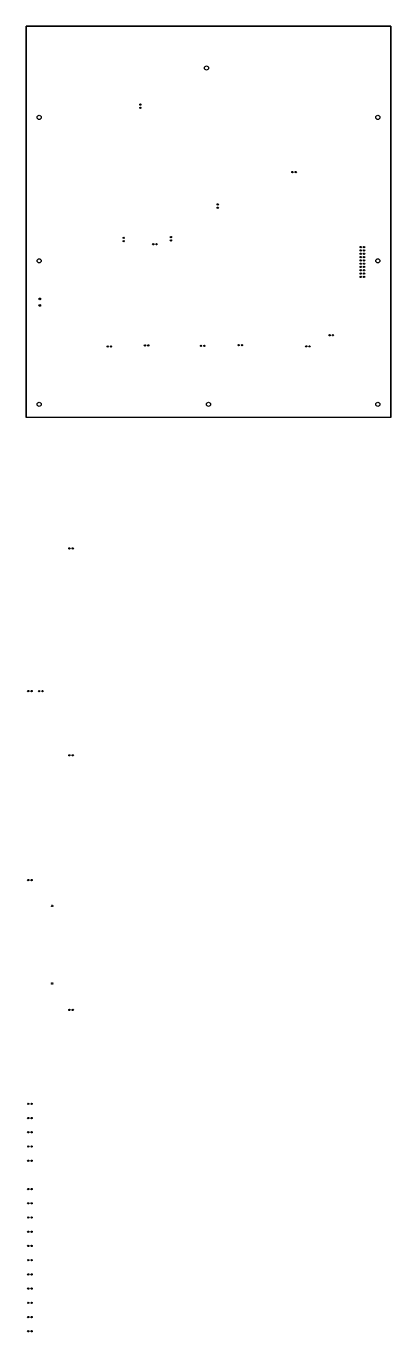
# Model space of a CAD drawing. Header units: millimetres. Extents: x 0 to 280, y -701 to 300.
import ezdxf

# ---------------------------------------------------------------- set-up
doc = ezdxf.new("R2010")
doc.units = ezdxf.units.MM
doc.layers.add('Edge.Cuts', color=254, linetype='CONTINUOUS', true_color=0xd0d2cd)

msp = doc.modelspace()

# ---------------------------------------------------------------- linework, layer by layer
at = {"layer": 'Edge.Cuts', "linetype": 'CONTINUOUS'}
for p, q in [((-0.025, 300), (-0.023097, 300.009567)), ((-0.025, 0), (-0.025, 300)), ((-0.023097, 300.009567), (-0.009567, 300.023097)), ((-0.009567, 300.023097), (0, 300.025)), ((0, 300.025), (280, 300.025)), ((0.025, 299.975), (0.025, 0.025)), ((279.975, 299.975), (0.025, 299.975)), ((279.975, 0.025), (279.975, 299.975)), ((280, 300.025), (280.009567, 300.023097)), ((280.009567, 300.023097), (280.023097, 300.009567)), ((280.023097, 300.009567), (280.025, 300)), ((280.025, 300), (280.025, 0)), ((-0.023097, -0.009567), (-0.025, 0)), ((0.025, 0.025), (279.975, 0.025)), ((280.025, 0), (280.023097, -0.009567)), ((-0.009567, -0.023097), (-0.023097, -0.009567)), ((0, -0.025), (-0.009567, -0.023097)), ((280, -0.025), (0, -0.025)), ((280.009567, -0.023097), (280, -0.025)), ((280.023097, -0.009567), (280.009567, -0.023097))]:
    msp.add_line(p, q, dxfattribs=at)
at = {"layer": 'Edge.Cuts'}
for centre, radius in [((138.45, 267.85), 1.6), ((138.45, 267.85), 1.599999), ((87.68, 239.87), 0.5), ((87.68, 239.87), 0.5), ((10, 230), 1.6), ((10, 230), 1.599999), ((87.68, 237.33), 0.5), ((87.68, 237.33), 0.5), ((270, 230), 1.6), ((270, 230), 1.599999), ((204.39, 188.12), 0.5), ((204.39, 188.12), 0.5), ((206.93, 188.12), 0.5), ((206.93, 188.12), 0.5), ((147.13, 163.31), 0.5), ((147.13, 163.31), 0.5), ((147.13, 160.77), 0.5), ((147.13, 160.77), 0.5), ((74.93, 137.62), 0.5), ((74.93, 137.62), 0.5), ((74.93, 135.08), 0.5), ((74.93, 135.08), 0.5), ((97.57, 132.68), 0.5), ((97.57, 132.68), 0.5), ((100.11, 132.68), 0.5), ((100.11, 132.68), 0.5), ((111.13, 138.25), 0.5), ((111.13, 138.25), 0.5), ((111.13, 135.71), 0.5), ((111.13, 135.71), 0.5), ((256.88, 130.53), 0.508), ((256.88, 130.53), 0.508), ((259.42, 130.53), 0.508), ((259.42, 130.53), 0.508), ((10, 120), 1.6), ((10, 120), 1.599999), ((256.88, 127.99), 0.508), ((256.88, 127.99), 0.508), ((256.88, 125.45), 0.508), ((256.88, 125.45), 0.508), ((256.88, 122.91), 0.508), ((256.88, 122.91), 0.508), ((256.88, 120.37), 0.508), ((256.88, 120.37), 0.508), ((259.42, 127.99), 0.508), ((259.42, 127.99), 0.508), ((259.42, 125.45), 0.508), ((259.42, 125.45), 0.508), ((259.42, 122.91), 0.508), ((259.42, 122.91), 0.508), ((259.42, 120.37), 0.508), ((259.42, 120.37), 0.508), ((270, 120), 1.6), ((270, 120), 1.599999), ((256.88, 117.83), 0.508), ((256.88, 117.83), 0.508), ((256.88, 115.29), 0.508), ((256.88, 115.29), 0.508), ((256.88, 112.75), 0.508), ((256.88, 112.75), 0.508), ((256.88, 110.21), 0.508), ((256.88, 110.21), 0.508), ((259.42, 117.83), 0.508), ((259.42, 117.83), 0.508), ((259.42, 115.29), 0.508), ((259.42, 115.29), 0.508), ((259.42, 112.75), 0.508), ((259.42, 112.75), 0.508), ((259.42, 110.21), 0.508), ((259.42, 110.21), 0.508), ((256.88, 107.67), 0.508), ((256.88, 107.67), 0.508), ((259.42, 107.67), 0.508), ((259.42, 107.67), 0.508), ((10.45, 90.8146), 0.6604), ((10.45, 90.8146), 0.6604), ((10.45, 85.8108), 0.6604), ((10.45, 85.8108), 0.6604), ((232.93, 62.95), 0.5), ((232.93, 62.95), 0.5), ((235.47, 62.95), 0.5), ((235.47, 62.95), 0.5), ((62.65, 54.33), 0.5), ((62.65, 54.33), 0.5), ((65.19, 54.33), 0.5), ((65.19, 54.33), 0.5), ((91.23, 55.1), 0.5), ((91.23, 55.1), 0.5), ((93.77, 55.1), 0.5), ((93.77, 55.1), 0.5), ((134.33, 54.8), 0.5), ((134.33, 54.8), 0.5), ((136.87, 54.8), 0.5), ((136.87, 54.8), 0.5), ((163.08, 55.3), 0.5), ((163.08, 55.3), 0.5), ((165.62, 55.3), 0.5), ((165.62, 55.3), 0.5), ((215.01, 54.43), 0.5), ((215.01, 54.43), 0.5), ((217.55, 54.43), 0.5), ((217.55, 54.43), 0.5), ((10, 10), 1.6), ((10, 10), 1.599999), ((140, 10), 1.6), ((140, 10), 1.599999), ((270, 10), 1.6), ((270, 10), 1.599999), ((33.23, -100.55), 0.5), ((33.23, -100.55), 0.5), ((35.77, -100.55), 0.5), ((35.77, -100.55), 0.5), ((1.68, -210), 0.5), ((1.68, -210), 0.5), ((4.22, -210), 0.5), ((4.22, -210), 0.5), ((10.03, -210), 0.5), ((10.03, -210), 0.5), ((12.57, -210), 0.5), ((12.57, -210), 0.5), ((33.23, -259.25), 0.5), ((33.23, -259.25), 0.5), ((35.77, -259.25), 0.5), ((35.77, -259.25), 0.5), ((1.68, -354.95), 0.5), ((1.68, -354.95), 0.5), ((4.22, -354.95), 0.5), ((4.22, -354.95), 0.5), ((19.6436, -374.1936), 0.127), ((19.6436, -374.1936), 0.127), ((19.6436, -375.0064), 0.127), ((19.6436, -375.0064), 0.127), ((20.4564, -374.1936), 0.127), ((20.4564, -374.1936), 0.127), ((20.4564, -375.0064), 0.127), ((20.4564, -375.0064), 0.127), ((19.6436, -433.8936), 0.127), ((19.6436, -433.8936), 0.127), ((19.6436, -434.7064), 0.127), ((19.6436, -434.7064), 0.127), ((20.4564, -433.8936), 0.127), ((20.4564, -433.8936), 0.127), ((20.4564, -434.7064), 0.127), ((20.4564, -434.7064), 0.127), ((33.23, -454.55), 0.5), ((33.23, -454.55), 0.5), ((35.77, -454.55), 0.5), ((35.77, -454.55), 0.5), ((1.68, -526.55), 0.5), ((1.68, -526.55), 0.5), ((4.22, -526.55), 0.5), ((4.22, -526.55), 0.5), ((1.68, -537.45), 0.5), ((1.68, -537.45), 0.5), ((4.22, -537.45), 0.5), ((4.22, -537.45), 0.5), ((1.68, -548.35), 0.5), ((1.68, -548.35), 0.5), ((4.22, -548.35), 0.5), ((4.22, -548.35), 0.5), ((1.68, -559.25), 0.5), ((1.68, -559.25), 0.5), ((4.22, -559.25), 0.5), ((4.22, -559.25), 0.5), ((1.68, -570.15), 0.5), ((1.68, -570.15), 0.5), ((4.22, -570.15), 0.5), ((4.22, -570.15), 0.5), ((1.68, -591.95), 0.5), ((1.68, -591.95), 0.5), ((4.22, -591.95), 0.5), ((4.22, -591.95), 0.5), ((1.68, -602.85), 0.5), ((1.68, -602.85), 0.5), ((4.22, -602.85), 0.5), ((4.22, -602.85), 0.5), ((1.68, -613.75), 0.5), ((1.68, -613.75), 0.5), ((4.22, -613.75), 0.5), ((4.22, -613.75), 0.5), ((1.68, -624.65), 0.5), ((1.68, -624.65), 0.5), ((4.22, -624.65), 0.5), ((4.22, -624.65), 0.5), ((1.68, -635.55), 0.5), ((1.68, -635.55), 0.5), ((4.22, -635.55), 0.5), ((4.22, -635.55), 0.5), ((1.68, -646.45), 0.5), ((1.68, -646.45), 0.5), ((4.22, -646.45), 0.5), ((4.22, -646.45), 0.5), ((1.68, -657.35), 0.5), ((1.68, -657.35), 0.5), ((4.22, -657.35), 0.5), ((4.22, -657.35), 0.5), ((1.68, -668.25), 0.5), ((1.68, -668.25), 0.5), ((4.22, -668.25), 0.5), ((4.22, -668.25), 0.5), ((1.68, -679.15), 0.5), ((1.68, -679.15), 0.5), ((4.22, -679.15), 0.5), ((4.22, -679.15), 0.5), ((1.68, -690.05), 0.5), ((1.68, -690.05), 0.5), ((4.22, -690.05), 0.5), ((4.22, -690.05), 0.5), ((1.68, -700.95), 0.5), ((1.68, -700.95), 0.5), ((4.22, -700.95), 0.5), ((4.22, -700.95), 0.5)]:
    msp.add_circle(centre, radius, dxfattribs=at)

doc.saveas('drawing.dxf')
